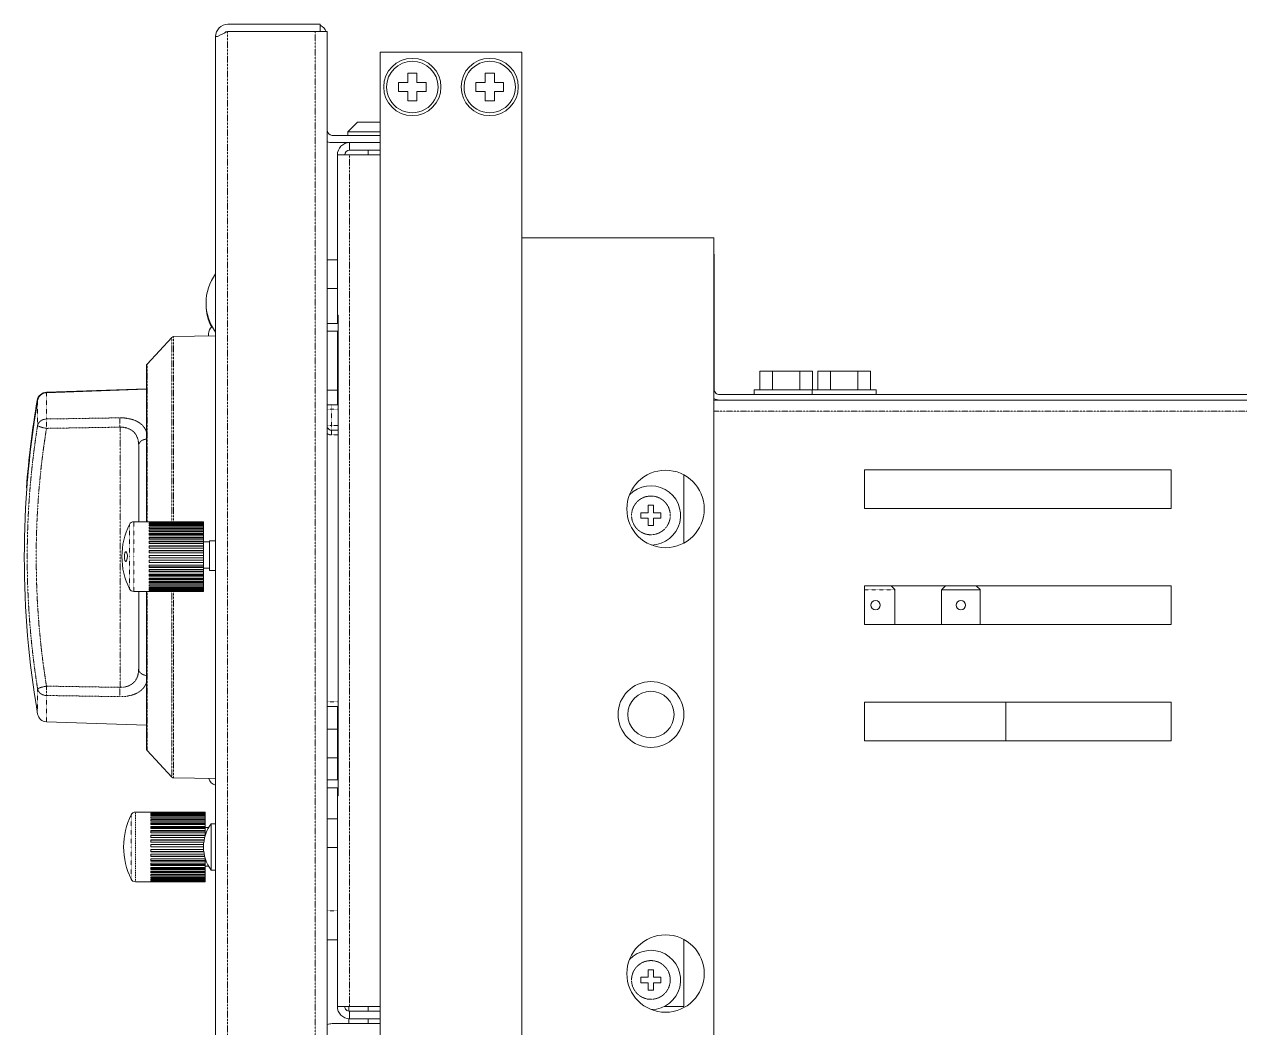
# Model space of a CAD drawing. Header units: millimetres. Extents: x 60499 to 556746, y 248297 to 497145.
# Drawn here: x 451457 to 458053, y 346925 to 352366 of the extents above; entities that cross this region are included whole.
import ezdxf

# ---------------------------------------------------------------- set-up
doc = ezdxf.new("R2010")
doc.units = ezdxf.units.MM
doc.linetypes.add('PHANTOM', pattern=[20, 10, -2, 2, -2, 2, -2])

msp = doc.modelspace()

# ---------------------------------------------------------------- linework, layer by layer
at = {"color": 7, "lineweight": 13, "ltscale": 0.0149}
for p, q in [((453062.3, 352365.9), (452561.7, 352365.9)), ((453062.3, 352326.4), (452561.7, 352326.4))]:
    msp.add_line(p, q, dxfattribs=at)
at = {"color": 7, "lineweight": 13, "ltscale": 0.001175}
msp.add_line((453062.3, 352326.4), (453062.3, 352365.9), dxfattribs=at)
at = {"color": 7, "lineweight": 13, "ltscale": 0.00033329}
msp.add_line((452506.6, 352299.6), (452495.4, 352299.6), dxfattribs=at)
at = {"color": 7, "lineweight": 13, "ltscale": 0.03937}
for p, q in [((452495.4, 346711.4), (452495.4, 352299.6)), ((453101.7, 346685.4), (453101.7, 352326.4)), ((453389.3, 328610.2), (453389.3, 352215.1)), ((453389.3, 352215.1), (454157.7, 352215.1)), ((453392.7, 352215.1), (454156.9, 352215.1)), ((454157.7, 328610.2), (454157.7, 352215.1)), ((453156.3, 351657.9), (453156.3, 350788.7)), ((454157.7, 351207.3), (455199.1, 351207.3)), ((455199.1, 351207.3), (455199.1, 329796.5)), ((455201.3, 351109), (455201.3, 350387.6)), ((453161.3, 350788.7), (453161.3, 348181.1)), ((452120, 350514.7), (452120, 349668.4)), ((455231.1, 350357.8), (466874.8, 350357.8)), ((455231.1, 350328), (466874.8, 350328)), ((457680.4, 349950.1), (456017.6, 349950.1)), ((456017.6, 349740.1), (457680.4, 349740.1)), ((457680.4, 349320.2), (456017.6, 349320.2)), ((452120, 349290.5), (452120, 348437)), ((456017.6, 349110.3), (457680.4, 349110.3)), ((457680.4, 348690.4), (456017.6, 348690.4)), ((456017.6, 348480.4), (457680.4, 348480.4)), ((453156.3, 348181.1), (453156.3, 347039.8))]:
    msp.add_line(p, q, dxfattribs=at)
at = {"color": 7, "lineweight": 13, "ltscale": 0.01415}
msp.add_line((453036.2, 352326.4), (452560.9, 352326.4), dxfattribs=at)
at = {"color": 7, "linetype": 'PHANTOM', "lineweight": 13, "ltscale": 0.03937}
for p, q in [((452560.9, 352326.4), (452560.9, 346684.5)), ((453036.2, 346684.5), (453036.2, 352326.4)), ((453222.7, 351657.9), (453222.7, 347039.8)), ((452258.7, 349668.4), (452258.7, 350668.4)), ((452267.7, 349668.4), (452267.7, 350672.4)), ((452123.4, 350523.3), (452123.4, 349668.4)), ((466929.4, 350268.7), (455199.1, 350268.7)), ((451976.7, 350181.4), (451976.7, 349475.9)), ((451976.7, 349475.9), (451976.7, 348770.3)), ((452123.4, 349290.5), (452123.4, 348428.4)), ((452258.7, 348283.3), (452258.7, 349290.7)), ((452267.7, 348279.3), (452267.7, 349290.7))]:
    msp.add_line(p, q, dxfattribs=at)
at = {"color": 7, "lineweight": 13, "ltscale": 0.00195}
msp.add_line((453036.2, 352326.4), (453101.7, 352326.4), dxfattribs=at)
at = {"color": 7, "lineweight": 13, "ltscale": 0.0015}
for p, q in [((453537.9, 352101.7), (453537.9, 352051.3)), ((453588.3, 352101.7), (453537.9, 352101.7)), ((453588.3, 352051.3), (453588.3, 352101.7)), ((453957.9, 352101.7), (453957.9, 352051.3)), ((454008.2, 352101.7), (453957.9, 352101.7)), ((454008.2, 352051.3), (454008.2, 352101.7)), ((453487.6, 352051.3), (453487.6, 352000.9)), ((453537.9, 352051.3), (453487.6, 352051.3)), ((453638.7, 352051.3), (453588.3, 352051.3)), ((453638.7, 352000.9), (453638.7, 352051.3)), ((453907.5, 352051.3), (453907.5, 352000.9)), ((453957.9, 352051.3), (453907.5, 352051.3)), ((454058.6, 352051.3), (454008.2, 352051.3)), ((454058.6, 352000.9), (454058.6, 352051.3)), ((453487.6, 352000.9), (453537.9, 352000.9)), ((453537.9, 352000.9), (453537.9, 351950.5)), ((453537.9, 351950.5), (453588.3, 351950.5)), ((453588.3, 352000.9), (453638.7, 352000.9)), ((453588.3, 351950.5), (453588.3, 352000.9)), ((453907.5, 352000.9), (453957.9, 352000.9)), ((453957.9, 352000.9), (453957.9, 351950.5)), ((453957.9, 351950.5), (454008.2, 351950.5)), ((454008.2, 352000.9), (454058.6, 352000.9)), ((454008.2, 351950.5), (454008.2, 352000.9))]:
    msp.add_line(p, q, dxfattribs=at)
at = {"color": 7, "lineweight": 13, "ltscale": 0.002227}
msp.add_line((453265.9, 351835.1), (453213, 351782.2), dxfattribs=at)
at = {"color": 7, "lineweight": 13, "ltscale": 0.003672}
msp.add_line((453389.3, 351835.1), (453265.9, 351835.1), dxfattribs=at)
at = {"color": 7, "lineweight": 13, "ltscale": 0.007785}
for p, q in [((453127.8, 351763.8), (453389.3, 351763.8)), ((453127.8, 351724.3), (453389.3, 351724.3)), ((453389.3, 346946.5), (453127.8, 346946.5))]:
    msp.add_line(p, q, dxfattribs=at)
at = {"color": 7, "lineweight": 13, "ltscale": 0.000550037}
msp.add_line((453213, 351763.8), (453213, 351782.2), dxfattribs=at)
at = {"color": 7, "lineweight": 13, "ltscale": 0.005247}
for p, q in [((453389.3, 351782.2), (453213, 351782.2)), ((453389.3, 351763.8), (453213, 351763.8))]:
    msp.add_line(p, q, dxfattribs=at)
at = {"color": 7, "lineweight": 13, "ltscale": 0.00496}
for p, q in [((453222.7, 351724.3), (453389.3, 351724.3)), ((453389.3, 351684), (453222.7, 351684)), ((453222.7, 351657.9), (453389.3, 351657.9)), ((453389.3, 347039.8), (453222.7, 347039.8)), ((453222.7, 347013.7), (453389.3, 347013.7)), ((453222.7, 346973.4), (453389.3, 346973.4))]:
    msp.add_line(p, q, dxfattribs=at)
at = {"color": 7, "lineweight": 13, "ltscale": 0.0012}
for p, q in [((453222.7, 351724.3), (453222.7, 351684)), ((453222.7, 346973.4), (453222.7, 347013.7))]:
    msp.add_line(p, q, dxfattribs=at)
at = {"color": 7, "lineweight": 13, "ltscale": 0.000774954}
for p, q in [((453324.3, 351657.9), (453324.3, 351684)), ((455418, 350357.8), (455418, 350383.9)), ((455732.9, 350357.8), (455732.9, 350383.9)), ((456080.6, 350357.8), (456080.6, 350383.9)), ((453323.6, 347013.7), (453323.6, 347039.8))]:
    msp.add_line(p, q, dxfattribs=at)
at = {"color": 7, "lineweight": 13, "ltscale": 0.001975}
for p, q in [((453156.3, 351657.9), (453222.7, 351657.9)), ((453156.3, 347039.8), (453222.7, 347039.8))]:
    msp.add_line(p, q, dxfattribs=at)
at = {"color": 7, "lineweight": 13, "ltscale": 0.001625}
for p, q in [((453101.7, 351088.1), (453156.3, 351088.1)), ((453101.7, 350932.8), (453156.3, 350932.8)), ((453101.7, 350382.7), (453156.3, 350382.7)), ((453101.7, 348544.3), (453156.3, 348544.3)), ((453101.7, 348388.9), (453156.3, 348388.9)), ((453101.7, 348056.4), (453156.3, 348056.4)), ((453101.7, 347901), (453156.3, 347901)), ((453101.7, 347400.9), (453156.3, 347400.9))]:
    msp.add_line(p, q, dxfattribs=at)
at = {"color": 7, "lineweight": 13, "ltscale": 0.000147962}
for p, q in [((453156.3, 350788.7), (453161.3, 350788.7)), ((453156.3, 348181.1), (453161.3, 348181.1))]:
    msp.add_line(p, q, dxfattribs=at)
at = {"color": 7, "lineweight": 13, "ltscale": 0.001323}
msp.add_line((453156.3, 350744.3), (453156.3, 350788.7), dxfattribs=at)
at = {"color": 7, "lineweight": 13, "ltscale": 0.001773}
for p, q in [((453161.3, 350744.3), (453101.7, 350744.3)), ((453101.7, 350701), (453161.3, 350701)), ((453101.7, 348665.7), (453161.3, 348665.7)), ((453101.7, 348268), (453161.3, 348268)), ((453161.3, 348224.7), (453101.7, 348224.7))]:
    msp.add_line(p, q, dxfattribs=at)
at = {"color": 7, "lineweight": 13, "ltscale": 0.011838}
for p, q in [((453156.3, 350303.3), (453156.3, 350701)), ((453156.3, 348268), (453156.3, 348665.7))]:
    msp.add_line(p, q, dxfattribs=at)
at = {"color": 7, "lineweight": 13, "ltscale": 0.005906}
for p, q in [((452258.7, 350668.4), (452123.4, 350523.3)), ((452258.7, 348283.3), (452123.4, 348428.4))]:
    msp.add_line(p, q, dxfattribs=at)
at = {"color": 7, "lineweight": 13, "ltscale": 0.00678}
for p, q in [((452267.7, 350672.4), (452495.4, 350676.4)), ((452267.7, 348279.3), (452495.4, 348275.3))]:
    msp.add_line(p, q, dxfattribs=at)
at = {"color": 7, "lineweight": 13, "ltscale": 0.000326983}
msp.add_line((452456.9, 350686.7), (452456.9, 350675.7), dxfattribs=at)
at = {"color": 7, "lineweight": 13, "ltscale": 0.002048}
for p, q in [((455449, 350484.6), (455517.8, 350484.6)), ((455665.8, 350484.6), (455734.6, 350484.6)), ((455764, 350484.6), (455832.8, 350484.6)), ((455980.7, 350484.6), (456049.5, 350484.6))]:
    msp.add_line(p, q, dxfattribs=at)
at = {"color": 7, "lineweight": 13, "ltscale": 0.003}
for p, q in [((455449, 350383.9), (455449, 350484.6)), ((455517.8, 350383.9), (455517.8, 350484.6)), ((455665.8, 350383.9), (455665.8, 350484.6)), ((455734.6, 350383.9), (455734.6, 350484.6)), ((455764, 350383.9), (455764, 350484.6)), ((455832.8, 350383.9), (455832.8, 350484.6)), ((455980.7, 350383.9), (455980.7, 350484.6)), ((456049.5, 350383.9), (456049.5, 350484.6))]:
    msp.add_line(p, q, dxfattribs=at)
at = {"color": 7, "lineweight": 13, "ltscale": 0.004405}
for p, q in [((455517.8, 350484.6), (455665.8, 350484.6)), ((455832.8, 350484.6), (455980.7, 350484.6))]:
    msp.add_line(p, q, dxfattribs=at)
at = {"color": 7, "lineweight": 13, "ltscale": 0.016161}
msp.add_line((452120, 350389.4), (451577.4, 350370.4), dxfattribs=at)
at = {"color": 7, "lineweight": 13, "ltscale": 0.016158}
for p, q in [((452120, 350386.9), (451577.5, 350367.9)), ((451577.5, 348583.8), (452120, 348564.9))]:
    msp.add_line(p, q, dxfattribs=at)
at = {"color": 7, "linetype": 'PHANTOM', "lineweight": 13, "ltscale": 1.32163e-06}
msp.add_line((451577.5, 350367.9), (451577.5, 350367.9), dxfattribs=at)
at = {"color": 7, "linetype": 'PHANTOM', "lineweight": 13, "ltscale": 0.004237}
msp.add_line((451577.5, 350225.5), (451577.5, 350367.9), dxfattribs=at)
at = {"color": 7, "lineweight": 13, "ltscale": 0.005175}
for p, q in [((455418, 350383.9), (455591.8, 350383.9)), ((455732.9, 350383.9), (455906.7, 350383.9)), ((456080.6, 350383.9), (455906.7, 350383.9))]:
    msp.add_line(p, q, dxfattribs=at)
at = {"color": 7, "lineweight": 13, "ltscale": 0.004303}
msp.add_line((455736.4, 350383.9), (455591.8, 350383.9), dxfattribs=at)
at = {"color": 7, "linetype": 'PHANTOM', "lineweight": 13, "ltscale": 0.004038}
msp.add_line((451529.6, 350326), (451529.6, 350190.4), dxfattribs=at)
at = {"color": 7, "lineweight": 13, "ltscale": 0.00069001}
msp.add_line((453124.9, 350303.3), (453101.7, 350303.3), dxfattribs=at)
at = {"color": 7, "lineweight": 13, "ltscale": 0.001083}
for p, q in [((453124.9, 350303.3), (453161.3, 350303.3)), ((453161.3, 350164.7), (453124.9, 350164.7))]:
    msp.add_line(p, q, dxfattribs=at)
at = {"color": 7, "linetype": 'PHANTOM', "lineweight": 13, "ltscale": 0.000749963}
msp.add_line((453124.9, 350278.1), (453124.9, 350303.3), dxfattribs=at)
at = {"color": 7, "lineweight": 13, "ltscale": 0.000951932}
msp.add_line((455231.1, 350328), (455199.1, 350328), dxfattribs=at)
at = {"color": 7, "lineweight": 13, "ltscale": 0.001516}
for p, q in [((455468.9, 350357.8), (455418, 350357.8)), ((455783.8, 350357.8), (455732.9, 350357.8)), ((456080.6, 350357.8), (456029.7, 350357.8))]:
    msp.add_line(p, q, dxfattribs=at)
at = {"color": 7, "lineweight": 13, "ltscale": 0.003659}
for p, q in [((455591.8, 350357.8), (455468.9, 350357.8)), ((455714.7, 350357.8), (455591.8, 350357.8)), ((455906.7, 350357.8), (455783.8, 350357.8)), ((456029.7, 350357.8), (455906.7, 350357.8))]:
    msp.add_line(p, q, dxfattribs=at)
at = {"color": 7, "lineweight": 13, "ltscale": 0.000540365}
msp.add_line((455732.9, 350357.8), (455714.7, 350357.8), dxfattribs=at)
at = {"color": 7, "linetype": 'PHANTOM', "lineweight": 13, "ltscale": 0.011884}
for p, q in [((451577.5, 350225.5), (451976.7, 350231.9)), ((451976.7, 348719.8), (451577.5, 348726.2))]:
    msp.add_line(p, q, dxfattribs=at)
at = {"color": 7, "linetype": 'PHANTOM', "lineweight": 13, "ltscale": 0.00069049}
for p, q in [((453101.7, 350278.1), (453124.9, 350278.1)), ((453101.7, 350189.9), (453124.9, 350189.9))]:
    msp.add_line(p, q, dxfattribs=at)
at = {"color": 7, "linetype": 'PHANTOM', "lineweight": 13, "ltscale": 0.001083}
for p, q in [((453124.9, 350278.1), (453161.3, 350278.1)), ((453161.3, 350189.9), (453124.9, 350189.9)), ((453161.3, 350139.5), (453124.9, 350139.5))]:
    msp.add_line(p, q, dxfattribs=at)
at = {"color": 7, "linetype": 'PHANTOM', "lineweight": 13, "ltscale": 0.002625}
msp.add_line((453124.9, 350278.1), (453124.9, 350189.9), dxfattribs=at)
at = {"color": 7, "linetype": 'PHANTOM', "lineweight": 13, "ltscale": 0.00151}
msp.add_line((451577.5, 350225.5), (451577.5, 350174.8), dxfattribs=at)
at = {"color": 7, "linetype": 'PHANTOM', "lineweight": 13, "ltscale": 0.011883}
for p, q in [((451577.5, 350174.8), (451976.7, 350181.4)), ((451976.7, 348770.3), (451577.5, 348776.9))]:
    msp.add_line(p, q, dxfattribs=at)
at = {"color": 7, "linetype": 'PHANTOM', "lineweight": 13, "ltscale": 0.000750024}
for p, q in [((453124.9, 350189.9), (453124.9, 350164.7)), ((453124.9, 350164.7), (453124.9, 350139.5))]:
    msp.add_line(p, q, dxfattribs=at)
at = {"color": 7, "lineweight": 13, "ltscale": 0.01231}
msp.add_line((452078, 350082), (452078, 349668.4), dxfattribs=at)
at = {"color": 7, "lineweight": 13, "ltscale": 0.011031}
msp.add_line((455035.8, 349552.3), (455035.8, 349922.9), dxfattribs=at)
at = {"color": 7, "lineweight": 13, "ltscale": 0.00625}
for p, q in [((456017.6, 349740.1), (456017.6, 349950.1)), ((457680.4, 349950.1), (457680.4, 349740.1)), ((456017.6, 349110.3), (456017.6, 349320.2)), ((457680.4, 349320.2), (457680.4, 349110.3)), ((456017.6, 348480.4), (456017.6, 348690.4)), ((456784, 348690.3), (456784, 348480.4)), ((457680.4, 348690.4), (457680.4, 348480.4))]:
    msp.add_line(p, q, dxfattribs=at)
at = {"color": 7, "lineweight": 13, "ltscale": 7.5005e-05}
msp.add_line((451471.4, 349852.1), (451468.9, 349852.3), dxfattribs=at)
at = {"color": 7, "lineweight": 13, "ltscale": 0.000874977}
for p, q in [((454803.2, 349717.5), (454803.2, 349688.1)), ((454872.5, 349757.4), (454843.1, 349757.4)), ((454912.4, 349688.1), (454912.4, 349717.5)), ((454843.1, 349648.3), (454872.5, 349648.3)), ((454803.2, 347198.1), (454803.2, 347168.7)), ((454872.5, 347238), (454843.1, 347238)), ((454912.4, 347168.7), (454912.4, 347198.1)), ((454843.1, 347128.8), (454872.5, 347128.8))]:
    msp.add_line(p, q, dxfattribs=at)
at = {"color": 7, "lineweight": 13, "ltscale": 0.001187}
for p, q in [((454843.1, 349717.5), (454803.2, 349717.5)), ((454843.1, 349757.4), (454843.1, 349717.5)), ((454872.5, 349717.5), (454872.5, 349757.4)), ((454803.2, 349688.1), (454843.1, 349688.1)), ((454843.1, 347198.1), (454803.2, 347198.1)), ((454803.2, 347168.7), (454843.1, 347168.7)), ((454843.1, 347168.7), (454843.1, 347128.8)), ((454872.5, 347128.8), (454872.5, 347168.7))]:
    msp.add_line(p, q, dxfattribs=at)
at = {"color": 7, "lineweight": 13, "ltscale": 0.001188}
for p, q in [((454912.4, 349717.5), (454872.5, 349717.5)), ((454843.1, 349688.1), (454843.1, 349648.3)), ((454872.5, 349688.1), (454912.4, 349688.1)), ((454872.5, 349648.3), (454872.5, 349688.1)), ((454843.1, 347238), (454843.1, 347198.1)), ((454872.5, 347198.1), (454872.5, 347238)), ((454912.4, 347198.1), (454872.5, 347198.1)), ((454872.5, 347168.7), (454912.4, 347168.7))]:
    msp.add_line(p, q, dxfattribs=at)
at = {"color": 7, "linetype": 'PHANTOM', "lineweight": 13, "ltscale": 0.005194}
for p, q in [((452027.8, 349479.5), (452027.8, 349653.9)), ((452027.8, 349479.5), (452027.8, 349305)), ((452037, 348079.3), (452037, 347904.8)), ((452037, 347904.8), (452037, 347730.3))]:
    msp.add_line(p, q, dxfattribs=at)
at = {"color": 7, "linetype": 'PHANTOM', "lineweight": 13, "ltscale": 0.005625}
for q in [(452051.1, 349668.4), (452051.1, 349290.5)]:
    msp.add_line((452051.1, 349479.5), q, dxfattribs=at)
at = {"color": 7, "lineweight": 13, "ltscale": 0.0025}
for p, q in [((452051.1, 349668.4), (452135.1, 349668.4)), ((452051.1, 349290.5), (452135.1, 349290.5)), ((452144.3, 348093.7), (452060.4, 348093.7))]:
    msp.add_line(p, q, dxfattribs=at)
at = {"color": 7, "lineweight": 13, "ltscale": 1.36969e-05}
for p, q in [((452135.1, 349667.9), (452135.1, 349668.4)), ((452429, 349667.9), (452429, 349668.4)), ((452135.1, 349290.5), (452135.1, 349291)), ((452429, 349291), (452429, 349290.5))]:
    msp.add_line(p, q, dxfattribs=at)
at = {"color": 7, "lineweight": 13, "ltscale": 0.00875}
for p, q in [((452135.1, 349668.4), (452429, 349668.4)), ((452135.1, 349667.9), (452429, 349667.9)), ((452135.1, 349666.6), (452429, 349666.6)), ((452135.1, 349664.3), (452429, 349664.3)), ((452135.1, 349661.1), (452429, 349661.1)), ((452135.1, 349657), (452429, 349657)), ((452135.1, 349652.1), (452429, 349652.1)), ((452135.1, 349646.3), (452429, 349646.3)), ((452135.1, 349639.7), (452429, 349639.7)), ((452429, 349632.6), (452135.1, 349632.6)), ((452135.1, 349632.3), (452429, 349632.3)), ((452135.1, 349624.2), (452429, 349624.2)), ((452429, 349617.8), (452135.1, 349617.8)), ((452135.1, 349615.4), (452429, 349615.4)), ((452135.1, 349605.9), (452429, 349605.9)), ((452429, 349600.3), (452135.1, 349600.3)), ((452135.1, 349595.8), (452429, 349595.8)), ((452135.1, 349585.1), (452429, 349585.1)), ((452429, 349580.4), (452135.1, 349580.4)), ((452135.1, 349573.9), (452429, 349573.9)), ((452135.1, 349562.3), (452429, 349562.3)), ((452429, 349558.6), (452135.1, 349558.6)), ((452135.1, 349550.2), (452429, 349550.2)), ((452135.1, 349537.8), (452429, 349537.8)), ((452429, 349535.2), (452135.1, 349535.2)), ((452135.1, 349525.2), (452429, 349525.2)), ((452135.1, 349512.3), (452429, 349512.3)), ((452429, 349510.8), (452135.1, 349510.8)), ((452135.1, 349499.2), (452429, 349499.2)), ((452135.1, 349486), (452429, 349486)), ((452429, 349485.8), (452135.1, 349485.8)), ((452429, 349473.1), (452135.1, 349473.1)), ((452135.1, 349472.9), (452429, 349472.9)), ((452135.1, 349459.7), (452429, 349459.7)), ((452429, 349448.1), (452135.1, 349448.1)), ((452135.1, 349446.6), (452429, 349446.6)), ((452135.1, 349433.7), (452429, 349433.7)), ((452429, 349423.7), (452135.1, 349423.7)), ((452135.1, 349421.1), (452429, 349421.1)), ((452135.1, 349408.7), (452429, 349408.7)), ((452429, 349400.3), (452135.1, 349400.3)), ((452135.1, 349396.6), (452429, 349396.6)), ((452135.1, 349385), (452429, 349385)), ((452429, 349378.5), (452135.1, 349378.5)), ((452135.1, 349373.8), (452429, 349373.8)), ((452135.1, 349363.1), (452429, 349363.1)), ((452429, 349358.6), (452135.1, 349358.6)), ((452135.1, 349353), (452429, 349353)), ((452135.1, 349343.5), (452429, 349343.5)), ((452429, 349341.1), (452135.1, 349341.1)), ((452135.1, 349334.7), (452429, 349334.7)), ((452135.1, 349326.6), (452429, 349326.6)), ((452429, 349326.3), (452135.1, 349326.3)), ((452135.1, 349319.2), (452429, 349319.2)), ((452135.1, 349312.6), (452429, 349312.6)), ((452135.1, 349306.8), (452429, 349306.8)), ((452135.1, 349301.9), (452429, 349301.9)), ((452135.1, 349297.8), (452429, 349297.8)), ((452135.1, 349294.6), (452429, 349294.6)), ((452135.1, 349292.3), (452429, 349292.3)), ((452135.1, 349291), (452429, 349291)), ((452135.1, 349290.5), (452429, 349290.5)), ((452144.3, 348093.6), (452438.3, 348093.6)), ((452144.3, 348093.6), (452438.3, 348093.6)), ((452144.3, 348092.7), (452438.3, 348092.7)), ((452144.3, 348090.9), (452438.3, 348090.9)), ((452144.3, 348088.1), (452438.3, 348088.1)), ((452144.3, 348084.5), (452438.3, 348084.5)), ((452144.3, 348080), (452438.3, 348080)), ((452144.3, 348074.6), (452438.3, 348074.6)), ((452144.3, 348068.4), (452438.3, 348068.4)), ((452144.3, 348061.4), (452438.3, 348061.4)), ((452144.3, 348053.7), (452438.3, 348053.7)), ((452438.3, 348047.1), (452144.3, 348047.1)), ((452144.3, 348045.2), (452438.3, 348045.2)), ((452144.3, 348036), (452438.3, 348036)), ((452438.3, 348030.2), (452144.3, 348030.2)), ((452144.3, 348026.2), (452438.3, 348026.2)), ((452144.3, 348015.9), (452438.3, 348015.9)), ((452438.3, 348010.9), (452144.3, 348010.9)), ((452144.3, 348004.9), (452438.3, 348004.9)), ((452144.3, 347993.5), (452438.3, 347993.5)), ((452438.3, 347989.6), (452144.3, 347989.6)), ((452144.3, 347981.6), (452438.3, 347981.6)), ((452144.3, 347969.4), (452438.3, 347969.4)), ((452438.3, 347966.5), (452144.3, 347966.5)), ((452144.3, 347840.2), (452438.3, 347840.2)), ((452438.3, 347831.3), (452144.3, 347831.3)), ((452144.3, 347827.9), (452438.3, 347827.9)), ((452144.3, 347816.1), (452438.3, 347816.1)), ((452438.3, 347809.1), (452144.3, 347809.1)), ((452144.3, 347804.7), (452438.3, 347804.7)), ((452144.3, 347793.7), (452438.3, 347793.7)), ((452438.3, 347788.7), (452144.3, 347788.7)), ((452144.3, 347783.3), (452438.3, 347783.3)), ((452144.3, 347773.5), (452438.3, 347773.5)), ((452438.3, 347770.6), (452144.3, 347770.6)), ((452144.3, 347764.4), (452438.3, 347764.4)), ((452144.3, 347755.9), (452438.3, 347755.9)), ((452438.3, 347755.1), (452144.3, 347755.1)), ((452144.3, 347748.1), (452438.3, 347748.1)), ((452144.3, 347741.1), (452438.3, 347741.1)), ((452144.3, 347734.9), (452438.3, 347734.9)), ((452144.3, 347729.6), (452438.3, 347729.6)), ((452144.3, 347725.1), (452438.3, 347725.1)), ((452144.3, 347721.4), (452438.3, 347721.4)), ((452144.3, 347718.7), (452438.3, 347718.7)), ((452144.3, 347716.9), (452438.3, 347716.9)), ((452144.3, 347715.9), (452438.3, 347715.9))]:
    msp.add_line(p, q, dxfattribs=at)
at = {"color": 7, "lineweight": 13, "ltscale": 6.8184e-05}
for p, q in [((452135.1, 349664.3), (452135.1, 349666.6)), ((452429, 349664.3), (452429, 349666.6)), ((452135.1, 349292.3), (452135.1, 349294.6)), ((452429, 349294.6), (452429, 349292.3))]:
    msp.add_line(p, q, dxfattribs=at)
at = {"color": 7, "lineweight": 13, "ltscale": 0.000121349}
for p, q in [((452135.1, 349657), (452135.1, 349661.1)), ((452429, 349657), (452429, 349661.1)), ((452135.1, 349297.8), (452135.1, 349301.9)), ((452429, 349301.9), (452429, 349297.8))]:
    msp.add_line(p, q, dxfattribs=at)
at = {"color": 7, "lineweight": 13, "ltscale": 0.000172112}
for p, q in [((452135.1, 349646.3), (452135.1, 349652.1)), ((452429, 349646.3), (452429, 349652.1)), ((452135.1, 349306.8), (452135.1, 349312.6)), ((452429, 349312.6), (452429, 349306.8))]:
    msp.add_line(p, q, dxfattribs=at)
at = {"color": 7, "lineweight": 13, "ltscale": 0.00021951}
msp.add_line((452135.1, 349632.3), (452135.1, 349639.7), dxfattribs=at)
at = {"color": 7, "lineweight": 13, "ltscale": 4.10305e-05}
for p, q in [((452429, 349666.6), (452429, 349667.9)), ((452429, 349292.3), (452429, 349291))]:
    msp.add_line(p, q, dxfattribs=at)
at = {"color": 7, "lineweight": 13, "ltscale": 9.4977e-05}
for p, q in [((452429, 349661.1), (452429, 349664.3)), ((452429, 349297.8), (452429, 349294.6))]:
    msp.add_line(p, q, dxfattribs=at)
at = {"color": 7, "lineweight": 13, "ltscale": 0.000147061}
for p, q in [((452429, 349652.1), (452429, 349657)), ((452429, 349306.8), (452429, 349301.9))]:
    msp.add_line(p, q, dxfattribs=at)
at = {"color": 7, "lineweight": 13, "ltscale": 0.000196322}
for p, q in [((452429, 349639.7), (452429, 349646.3)), ((452135.1, 349472.9), (452135.1, 349479.5)), ((452429, 349319.2), (452429, 349312.6))]:
    msp.add_line(p, q, dxfattribs=at)
at = {"color": 7, "lineweight": 13, "ltscale": 0.000212001}
for p, q in [((452429, 349632.6), (452429, 349639.7)), ((452429, 349326.3), (452429, 349319.2))]:
    msp.add_line(p, q, dxfattribs=at)
at = {"color": 7, "lineweight": 13, "ltscale": 0.000262703}
msp.add_line((452135.1, 349615.4), (452135.1, 349624.2), dxfattribs=at)
at = {"color": 7, "lineweight": 13, "ltscale": 0.00030073}
for p, q in [((452135.1, 349595.8), (452135.1, 349605.9)), ((452135.1, 349353), (452135.1, 349363.1))]:
    msp.add_line(p, q, dxfattribs=at)
at = {"color": 7, "lineweight": 13, "ltscale": 0.00033293}
for p, q in [((452135.1, 349573.9), (452135.1, 349585.1)), ((452135.1, 349373.8), (452135.1, 349385))]:
    msp.add_line(p, q, dxfattribs=at)
at = {"color": 7, "lineweight": 13, "ltscale": 7.1488e-06}
for p, q in [((452429, 349632.3), (452429, 349632.6)), ((452429, 349326.3), (452429, 349326.6))]:
    msp.add_line(p, q, dxfattribs=at)
at = {"color": 7, "lineweight": 13, "ltscale": 0.000241738}
msp.add_line((452429, 349624.2), (452429, 349632.3), dxfattribs=at)
at = {"color": 7, "lineweight": 13, "ltscale": 0.000191516}
for p, q in [((452429, 349617.8), (452429, 349624.2)), ((452429, 349341.1), (452429, 349334.7))]:
    msp.add_line(p, q, dxfattribs=at)
at = {"color": 7, "lineweight": 13, "ltscale": 7.11276e-05}
msp.add_line((452429, 349615.4), (452429, 349617.8), dxfattribs=at)
at = {"color": 7, "lineweight": 13, "ltscale": 0.000282468}
msp.add_line((452429, 349605.9), (452429, 349615.4), dxfattribs=at)
at = {"color": 7, "lineweight": 13, "ltscale": 0.000167246}
for p, q in [((452429, 349600.3), (452429, 349605.9)), ((452429, 349358.6), (452429, 349353))]:
    msp.add_line(p, q, dxfattribs=at)
at = {"color": 7, "lineweight": 13, "ltscale": 0.000133484}
for p, q in [((452429, 349595.8), (452429, 349600.3)), ((452429, 349358.6), (452429, 349363.1))]:
    msp.add_line(p, q, dxfattribs=at)
at = {"color": 7, "lineweight": 13, "ltscale": 0.000317671}
for p, q in [((452429, 349585.1), (452429, 349595.8)), ((452429, 349373.8), (452429, 349363.1))]:
    msp.add_line(p, q, dxfattribs=at)
at = {"color": 7, "lineweight": 13, "ltscale": 0.007827}
msp.add_line((452429, 349332.5), (452429, 349595.4), dxfattribs=at)
at = {"color": 7, "lineweight": 13, "ltscale": 0.000139792}
for p, q in [((452429, 349580.4), (452429, 349585.1)), ((452429, 349378.5), (452429, 349373.8))]:
    msp.add_line(p, q, dxfattribs=at)
at = {"color": 7, "lineweight": 13, "ltscale": 0.000193138}
for p, q in [((452429, 349573.9), (452429, 349580.4)), ((452429, 349378.5), (452429, 349385))]:
    msp.add_line(p, q, dxfattribs=at)
at = {"color": 7, "lineweight": 13, "ltscale": 0.000346687}
for p, q in [((452429, 349562.3), (452429, 349573.9)), ((452429, 349396.6), (452429, 349385))]:
    msp.add_line(p, q, dxfattribs=at)
at = {"color": 7, "lineweight": 13, "ltscale": 0.000358642}
for p, q in [((452135.1, 349550.2), (452135.1, 349562.3)), ((452135.1, 349396.6), (452135.1, 349408.7))]:
    msp.add_line(p, q, dxfattribs=at)
at = {"color": 7, "lineweight": 13, "ltscale": 0.000377385}
for p, q in [((452135.1, 349525.2), (452135.1, 349537.8)), ((452135.1, 349421.1), (452135.1, 349433.7))]:
    msp.add_line(p, q, dxfattribs=at)
at = {"color": 7, "lineweight": 13, "ltscale": 0.000388799}
for p, q in [((452135.1, 349499.2), (452135.1, 349512.3)), ((452135.1, 349446.6), (452135.1, 349459.7))]:
    msp.add_line(p, q, dxfattribs=at)
at = {"color": 7, "lineweight": 13, "ltscale": 0.000109575}
for p, q in [((452429, 349558.6), (452429, 349562.3)), ((452429, 349400.3), (452429, 349396.6))]:
    msp.add_line(p, q, dxfattribs=at)
at = {"color": 7, "lineweight": 13, "ltscale": 0.000964968}
for p, q in [((452461.5, 349560.3), (452429, 349560.3)), ((452461.5, 349560.3), (452429, 349560.3)), ((452461.5, 349416.7), (452429, 349416.7))]:
    msp.add_line(p, q, dxfattribs=at)
at = {"color": 7, "lineweight": 13, "ltscale": 0.000249067}
for p, q in [((452429, 349550.2), (452429, 349558.6)), ((452429, 349400.3), (452429, 349408.7))]:
    msp.add_line(p, q, dxfattribs=at)
at = {"color": 7, "lineweight": 13, "ltscale": 0.000368974}
for p, q in [((452429, 349537.8), (452429, 349550.2)), ((452429, 349421.1), (452429, 349408.7))]:
    msp.add_line(p, q, dxfattribs=at)
at = {"color": 7, "lineweight": 13, "ltscale": 7.72551e-05}
for p, q in [((452429, 349535.2), (452429, 349537.8)), ((452429, 349423.7), (452429, 349421.1))]:
    msp.add_line(p, q, dxfattribs=at)
at = {"color": 7, "lineweight": 13, "ltscale": 0.000299649}
for p, q in [((452429, 349525.2), (452429, 349535.2)), ((452429, 349423.7), (452429, 349433.7))]:
    msp.add_line(p, q, dxfattribs=at)
at = {"color": 7, "lineweight": 13, "ltscale": 0.000384053}
for p, q in [((452429, 349512.3), (452429, 349525.2)), ((452429, 349446.6), (452429, 349433.7))]:
    msp.add_line(p, q, dxfattribs=at)
at = {"color": 7, "lineweight": 13, "ltscale": 4.34335e-05}
for p, q in [((452429, 349510.8), (452429, 349512.3)), ((452429, 349448.1), (452429, 349446.6))]:
    msp.add_line(p, q, dxfattribs=at)
at = {"color": 7, "lineweight": 13, "ltscale": 0.000345245}
for p, q in [((452429, 349499.2), (452429, 349510.8)), ((452429, 349448.1), (452429, 349459.7))]:
    msp.add_line(p, q, dxfattribs=at)
at = {"color": 7, "lineweight": 13, "ltscale": 0.00101}
for p, q in [((452495.4, 349564.3), (452461.5, 349564.3)), ((452495.4, 349404.7), (452461.5, 349404.7))]:
    msp.add_line(p, q, dxfattribs=at)
at = {"color": 7, "lineweight": 13, "ltscale": 0.002375}
for p, q in [((452461.5, 349484.5), (452461.5, 349564.3)), ((452461.5, 349404.7), (452461.5, 349484.5))]:
    msp.add_line(p, q, dxfattribs=at)
at = {"color": 7, "lineweight": 13, "ltscale": 0.000196262}
msp.add_line((452135.1, 349479.5), (452135.1, 349486), dxfattribs=at)
at = {"color": 7, "lineweight": 13, "ltscale": 0.000391682}
for p, q in [((452429, 349486), (452429, 349499.2)), ((452429, 349472.9), (452429, 349459.7))]:
    msp.add_line(p, q, dxfattribs=at)
at = {"color": 7, "lineweight": 13, "ltscale": 8.71073e-06}
for p, q in [((452429, 349485.8), (452429, 349486)), ((452429, 349473.1), (452429, 349472.9))]:
    msp.add_line(p, q, dxfattribs=at)
at = {"color": 7, "lineweight": 13, "ltscale": 0.000375162}
msp.add_line((452429, 349473.1), (452429, 349485.8), dxfattribs=at)
at = {"color": 7, "lineweight": 13, "ltscale": 0.000262764}
msp.add_line((452135.1, 349334.7), (452135.1, 349343.5), dxfattribs=at)
at = {"color": 7, "lineweight": 13, "ltscale": 0.00021957}
msp.add_line((452135.1, 349319.2), (452135.1, 349326.6), dxfattribs=at)
at = {"color": 7, "lineweight": 13, "ltscale": 0.000282408}
msp.add_line((452429, 349353), (452429, 349343.5), dxfattribs=at)
at = {"color": 7, "lineweight": 13, "ltscale": 7.11877e-05}
msp.add_line((452429, 349341.1), (452429, 349343.5), dxfattribs=at)
at = {"color": 7, "lineweight": 13, "ltscale": 0.000241678}
msp.add_line((452429, 349334.7), (452429, 349326.6), dxfattribs=at)
at = {"color": 7, "lineweight": 13, "ltscale": 0.000841291}
for p, q in [((456181, 349300.2), (456161, 349320.2)), ((456436.2, 349300.2), (456456.2, 349320.2))]:
    msp.add_line(p, q, dxfattribs=at)
at = {"color": 7, "lineweight": 13, "ltscale": 0.000841376}
msp.add_line((456643.7, 349300.2), (456623.7, 349320.2), dxfattribs=at)
at = {"color": 7, "lineweight": 13, "ltscale": 0.012524}
msp.add_line((452078, 349290.5), (452078, 348869.8), dxfattribs=at)
at = {"color": 7, "linetype": 'PHANTOM', "lineweight": 13, "ltscale": 0.004885}
msp.add_line((456181.7, 349299.3), (456017.6, 349299.3), dxfattribs=at)
at = {"color": 7, "linetype": 'PHANTOM', "lineweight": 13, "ltscale": 0.004893}
msp.add_line((456181.9, 349298.7), (456017.6, 349298.7), dxfattribs=at)
at = {"color": 7, "lineweight": 13, "ltscale": 1.90866e-05}
for p, q in [((456181.7, 349299.3), (456181.9, 349298.7)), ((456435.5, 349299.3), (456435.2, 349298.7)), ((456644.4, 349299.3), (456644.7, 349298.7))]:
    msp.add_line(p, q, dxfattribs=at)
at = {"color": 7, "lineweight": 13, "ltscale": 0.005567}
for p, q in [((456182.2, 349297.3), (456182.2, 349110.3)), ((456435, 349297.3), (456435, 349110.3)), ((456644.9, 349297.3), (456644.9, 349110.3))]:
    msp.add_line(p, q, dxfattribs=at)
at = {"color": 7, "linetype": 'PHANTOM', "lineweight": 13, "ltscale": 0.006235}
msp.add_line((456644.7, 349298.7), (456435.2, 349298.7), dxfattribs=at)
at = {"color": 7, "linetype": 'PHANTOM', "lineweight": 13, "ltscale": 0.006219}
msp.add_line((456644.4, 349299.3), (456435.5, 349299.3), dxfattribs=at)
at = {"color": 7, "linetype": 'PHANTOM', "lineweight": 13, "ltscale": 0.00404}
msp.add_line((451529.6, 348761.4), (451529.6, 348625.7), dxfattribs=at)
at = {"color": 7, "linetype": 'PHANTOM', "lineweight": 13, "ltscale": 0.004238}
msp.add_line((451577.5, 348583.8), (451577.5, 348726.2), dxfattribs=at)
at = {"color": 7, "linetype": 'PHANTOM', "lineweight": 13, "ltscale": 0.001773}
msp.add_line((453101.7, 348690.9), (453161.3, 348690.9), dxfattribs=at)
at = {"color": 7, "lineweight": 13, "ltscale": 0.001297}
msp.add_line((453156.3, 348181.1), (453156.3, 348224.7), dxfattribs=at)
at = {"color": 7, "linetype": 'PHANTOM', "lineweight": 13, "ltscale": 0.01125}
msp.add_line((452060.4, 348093.7), (452060.4, 347715.8), dxfattribs=at)
at = {"color": 7, "lineweight": 13, "ltscale": 3.42422e-06}
for p, q in [((452144.3, 348093.6), (452144.3, 348093.7)), ((452438.3, 347715.9), (452438.3, 347715.8))]:
    msp.add_line(p, q, dxfattribs=at)
at = {"color": 7, "lineweight": 13, "ltscale": 5.46072e-05}
for p, q in [((452144.3, 348090.9), (452144.3, 348092.7)), ((452438.3, 348090.9), (452438.3, 348092.7))]:
    msp.add_line(p, q, dxfattribs=at)
at = {"color": 7, "lineweight": 13, "ltscale": 0.000108253}
for p, q in [((452144.3, 348084.5), (452144.3, 348088.1)), ((452438.3, 348084.5), (452438.3, 348088.1)), ((452438.3, 347725.1), (452438.3, 347721.4))]:
    msp.add_line(p, q, dxfattribs=at)
at = {"color": 7, "lineweight": 13, "ltscale": 0.000159677}
for p, q in [((452144.3, 348074.6), (452144.3, 348080)), ((452438.3, 348074.6), (452438.3, 348080)), ((452438.3, 347734.9), (452438.3, 347729.6))]:
    msp.add_line(p, q, dxfattribs=at)
at = {"color": 7, "lineweight": 13, "ltscale": 0.000208096}
msp.add_line((452144.3, 348061.4), (452144.3, 348068.4), dxfattribs=at)
at = {"color": 7, "lineweight": 13, "ltscale": 0.000252371}
for p, q in [((452144.3, 348045.2), (452144.3, 348053.7)), ((452438.3, 347764.4), (452438.3, 347755.9))]:
    msp.add_line(p, q, dxfattribs=at)
at = {"color": 7, "lineweight": 13, "ltscale": 2.73937e-05}
for p, q in [((452438.3, 348093.6), (452438.3, 348092.7)), ((452144.3, 347715.9), (452144.3, 347716.9)), ((452438.3, 347716.9), (452438.3, 347715.9))]:
    msp.add_line(p, q, dxfattribs=at)
at = {"color": 7, "lineweight": 13, "ltscale": 8.16405e-05}
msp.add_line((452438.3, 348090.9), (452438.3, 348088.1), dxfattribs=at)
at = {"color": 7, "lineweight": 13, "ltscale": 0.000134265}
for p, q in [((452438.3, 348084.5), (452438.3, 348080)), ((452144.3, 347725.1), (452144.3, 347729.6)), ((452438.3, 347729.6), (452438.3, 347725.1))]:
    msp.add_line(p, q, dxfattribs=at)
at = {"color": 7, "lineweight": 13, "ltscale": 0.000184307}
msp.add_line((452438.3, 348074.6), (452438.3, 348068.4), dxfattribs=at)
at = {"color": 7, "lineweight": 13, "ltscale": 0.000216507}
msp.add_line((452438.3, 348061.2), (452438.3, 348068.4), dxfattribs=at)
at = {"color": 7, "lineweight": 13, "ltscale": 0.000230744}
msp.add_line((452438.3, 348061.4), (452438.3, 348053.7), dxfattribs=at)
at = {"color": 7, "lineweight": 13, "ltscale": 0.000197043}
msp.add_line((452438.3, 348047.1), (452438.3, 348053.7), dxfattribs=at)
at = {"color": 7, "lineweight": 13, "ltscale": 0.000291779}
msp.add_line((452144.3, 348026.2), (452144.3, 348036), dxfattribs=at)
at = {"color": 7, "lineweight": 13, "ltscale": 0.000325541}
msp.add_line((452144.3, 348004.9), (452144.3, 348015.9), dxfattribs=at)
at = {"color": 7, "lineweight": 13, "ltscale": 0.000352875}
for p, q in [((452144.3, 347981.6), (452144.3, 347993.5)), ((452438.3, 347827.9), (452438.3, 347816.1))]:
    msp.add_line(p, q, dxfattribs=at)
at = {"color": 7, "lineweight": 13, "ltscale": 5.52681e-05}
msp.add_line((452438.3, 348045.2), (452438.3, 348047.1), dxfattribs=at)
at = {"color": 7, "lineweight": 13, "ltscale": 0.000272736}
for p, q in [((452438.3, 348045.2), (452438.3, 348036)), ((452144.3, 347764.4), (452144.3, 347773.5))]:
    msp.add_line(p, q, dxfattribs=at)
at = {"color": 7, "lineweight": 13, "ltscale": 0.000173674}
msp.add_line((452438.3, 348030.2), (452438.3, 348036), dxfattribs=at)
at = {"color": 7, "lineweight": 13, "ltscale": 0.000118105}
msp.add_line((452438.3, 348026.2), (452438.3, 348030.2), dxfattribs=at)
at = {"color": 7, "lineweight": 13, "ltscale": 0.000309381}
msp.add_line((452438.3, 348026.2), (452438.3, 348015.9), dxfattribs=at)
at = {"color": 7, "lineweight": 13, "ltscale": 0.000146941}
msp.add_line((452438.3, 348010.9), (452438.3, 348015.9), dxfattribs=at)
at = {"color": 7, "lineweight": 13, "ltscale": 0.00017854}
msp.add_line((452438.3, 348004.9), (452438.3, 348010.9), dxfattribs=at)
at = {"color": 7, "lineweight": 13, "ltscale": 0.000592269}
msp.add_line((452458.2, 348009.8), (452438.3, 348009.8), dxfattribs=at)
at = {"color": 7, "lineweight": 13, "ltscale": 0.000340019}
for p, q in [((452438.3, 348004.9), (452438.3, 347993.5)), ((452144.3, 347804.7), (452144.3, 347816.1))]:
    msp.add_line(p, q, dxfattribs=at)
at = {"color": 7, "lineweight": 13, "ltscale": 0.000117324}
msp.add_line((452438.3, 347989.6), (452438.3, 347993.5), dxfattribs=at)
at = {"color": 7, "lineweight": 13, "ltscale": 0.00023555}
msp.add_line((452438.3, 347981.6), (452438.3, 347989.6), dxfattribs=at)
at = {"color": 7, "lineweight": 13, "ltscale": 0.00375}
for p, q in [((452472, 347904.8), (452472, 348030.8)), ((452472, 347778.8), (452472, 347904.8))]:
    msp.add_line(p, q, dxfattribs=at)
at = {"color": 7, "lineweight": 13, "ltscale": 0.000694876}
for p, q in [((452472, 348030.8), (452495.4, 348030.8)), ((452495.4, 348030.8), (452472, 348030.8)), ((452495.4, 348030.8), (452472, 348030.8)), ((452472, 347778.8), (452495.4, 347778.8))]:
    msp.add_line(p, q, dxfattribs=at)
at = {"color": 7, "lineweight": 13, "ltscale": 0.000695116}
msp.add_line((452472, 348030.8), (452495.4, 348030.8), dxfattribs=at)
at = {"color": 7, "lineweight": 13, "ltscale": 0.00037342}
msp.add_line((452144.3, 347956.9), (452144.3, 347969.4), dxfattribs=at)
at = {"color": 7, "lineweight": 13, "ltscale": 0.0087}
for p, q in [((452144.3, 347956.9), (452436.6, 347956.9)), ((452144.3, 347852.7), (452436.6, 347852.7))]:
    msp.add_line(p, q, dxfattribs=at)
at = {"color": 7, "lineweight": 13, "ltscale": 0.000386636}
msp.add_line((452144.3, 347931.1), (452144.3, 347944.1), dxfattribs=at)
at = {"color": 7, "lineweight": 13, "ltscale": 0.008615}
for p, q in [((452144.3, 347944.1), (452433.8, 347944.1)), ((452144.3, 347865.5), (452433.8, 347865.5))]:
    msp.add_line(p, q, dxfattribs=at)
at = {"color": 7, "lineweight": 13, "ltscale": 0.008606}
msp.add_line((452433.4, 347942.3), (452144.3, 347942.3), dxfattribs=at)
at = {"color": 7, "lineweight": 13, "ltscale": 0.008554}
for p, q in [((452144.3, 347931.1), (452431.7, 347931.1)), ((452144.3, 347878.5), (452431.7, 347878.5))]:
    msp.add_line(p, q, dxfattribs=at)
at = {"color": 7, "lineweight": 13, "ltscale": 0.000363988}
msp.add_line((452438.3, 347981.6), (452438.3, 347969.4), dxfattribs=at)
at = {"color": 7, "lineweight": 13, "ltscale": 8.55453e-05}
msp.add_line((452438.3, 347966.5), (452438.3, 347969.4), dxfattribs=at)
at = {"color": 7, "lineweight": 13, "ltscale": 0.000104649}
msp.add_line((452438.3, 347963), (452438.3, 347966.5), dxfattribs=at)
at = {"color": 7, "lineweight": 13, "ltscale": 0.000392343}
msp.add_line((452144.3, 347904.8), (452144.3, 347918), dxfattribs=at)
at = {"color": 7, "lineweight": 13, "ltscale": 0.008517}
for p, q in [((452144.3, 347918), (452430.5, 347918)), ((452144.3, 347891.6), (452430.5, 347891.6))]:
    msp.add_line(p, q, dxfattribs=at)
at = {"color": 7, "lineweight": 13, "ltscale": 0.008516}
msp.add_line((452430.4, 347917.4), (452144.3, 347917.4), dxfattribs=at)
at = {"color": 7, "lineweight": 13, "ltscale": 0.008505}
msp.add_line((452144.3, 347904.8), (452430.1, 347904.8), dxfattribs=at)
at = {"color": 7, "lineweight": 13, "ltscale": 0.000390481}
msp.add_line((452144.3, 347878.5), (452144.3, 347891.6), dxfattribs=at)
at = {"color": 7, "lineweight": 13, "ltscale": 0.00855}
msp.add_line((452431.6, 347879.7), (452144.3, 347879.7), dxfattribs=at)
at = {"color": 7, "lineweight": 13, "ltscale": 0.000380989}
msp.add_line((452144.3, 347852.7), (452144.3, 347865.5), dxfattribs=at)
at = {"color": 7, "lineweight": 13, "ltscale": 0.008683}
msp.add_line((452436, 347855), (452144.3, 347855), dxfattribs=at)
at = {"color": 7, "lineweight": 13, "ltscale": 0.000364048}
msp.add_line((452144.3, 347827.9), (452144.3, 347840.2), dxfattribs=at)
at = {"color": 7, "lineweight": 13, "ltscale": 0.000309441}
msp.add_line((452144.3, 347783.3), (452144.3, 347793.7), dxfattribs=at)
at = {"color": 7, "lineweight": 13, "ltscale": 0.000189654}
msp.add_line((452438.3, 347846.5), (452438.3, 347840.2), dxfattribs=at)
at = {"color": 7, "lineweight": 13, "ltscale": 0.000261442}
msp.add_line((452438.3, 347831.3), (452438.3, 347840.1), dxfattribs=at)
at = {"color": 7, "lineweight": 13, "ltscale": 0.000101705}
msp.add_line((452438.3, 347831.3), (452438.3, 347827.9), dxfattribs=at)
at = {"color": 7, "lineweight": 13, "ltscale": 0.000207556}
msp.add_line((452438.3, 347809.1), (452438.3, 347816.1), dxfattribs=at)
at = {"color": 7, "lineweight": 13, "ltscale": 0.000132463}
msp.add_line((452438.3, 347809.1), (452438.3, 347804.7), dxfattribs=at)
at = {"color": 7, "lineweight": 13, "ltscale": 0.000325481}
msp.add_line((452438.3, 347804.7), (452438.3, 347793.7), dxfattribs=at)
at = {"color": 7, "lineweight": 13, "ltscale": 0.000592209}
msp.add_line((452458.2, 347799.8), (452438.3, 347799.8), dxfattribs=at)
at = {"color": 7, "lineweight": 13, "ltscale": 0.000148683}
msp.add_line((452438.3, 347788.7), (452438.3, 347793.7), dxfattribs=at)
at = {"color": 7, "lineweight": 13, "ltscale": 0.000160698}
msp.add_line((452438.3, 347788.7), (452438.3, 347783.3), dxfattribs=at)
at = {"color": 7, "lineweight": 13, "ltscale": 0.000230804}
msp.add_line((452144.3, 347748.1), (452144.3, 347755.9), dxfattribs=at)
at = {"color": 7, "lineweight": 13, "ltscale": 0.000184367}
for p, q in [((452144.3, 347734.9), (452144.3, 347741.1)), ((452438.3, 347741.1), (452438.3, 347734.9))]:
    msp.add_line(p, q, dxfattribs=at)
at = {"color": 7, "lineweight": 13, "ltscale": 8.15805e-05}
for p, q in [((452144.3, 347718.7), (452144.3, 347721.4)), ((452438.3, 347721.4), (452438.3, 347718.7))]:
    msp.add_line(p, q, dxfattribs=at)
at = {"color": 7, "lineweight": 13, "ltscale": 0.000291719}
msp.add_line((452438.3, 347783.3), (452438.3, 347773.5), dxfattribs=at)
at = {"color": 7, "lineweight": 13, "ltscale": 8.6927e-05}
msp.add_line((452438.3, 347770.6), (452438.3, 347773.5), dxfattribs=at)
at = {"color": 7, "lineweight": 13, "ltscale": 0.000185749}
msp.add_line((452438.3, 347770.6), (452438.3, 347764.4), dxfattribs=at)
at = {"color": 7, "lineweight": 13, "ltscale": 2.34889e-05}
msp.add_line((452438.3, 347755.1), (452438.3, 347755.9), dxfattribs=at)
at = {"color": 7, "lineweight": 13, "ltscale": 0.000207255}
msp.add_line((452438.3, 347755.1), (452438.3, 347748.1), dxfattribs=at)
at = {"color": 7, "lineweight": 13, "ltscale": 0.000208036}
msp.add_line((452438.3, 347748.1), (452438.3, 347741.1), dxfattribs=at)
at = {"color": 7, "lineweight": 13, "ltscale": 0.01125}
msp.add_line((452438.3, 347715.8), (452060.4, 347715.8), dxfattribs=at)
at = {"color": 7, "lineweight": 13, "ltscale": 5.46673e-05}
msp.add_line((452438.3, 347718.7), (452438.3, 347716.9), dxfattribs=at)
at = {"color": 7, "linetype": 'PHANTOM', "lineweight": 13, "ltscale": 0.001625}
msp.add_line((453101.7, 347558.8), (453156.3, 347558.8), dxfattribs=at)
at = {"color": 7, "lineweight": 13, "ltscale": 0.010825}
msp.add_line((455035.8, 347039.8), (455035.8, 347403.4), dxfattribs=at)
at = {"color": 7, "lineweight": 13, "ltscale": 0.000765703}
msp.add_line((453218.6, 347014), (453218.6, 347039.8), dxfattribs=at)
at = {"color": 7, "lineweight": 13, "ltscale": 0.000775014}
for p, q in [((453323.6, 347013.7), (453323.6, 347039.8)), ((453324.3, 347039.8), (453324.3, 347013.7))]:
    msp.add_line(p, q, dxfattribs=at)
at = {"color": 7, "lineweight": 13, "ltscale": 0.003145}
msp.add_line((455035.8, 347039.8), (454930.2, 347039.8), dxfattribs=at)
at = {"color": 7, "lineweight": 13, "ltscale": 0.000803249}
msp.add_line((453218.6, 346946.5), (453218.6, 346973.5), dxfattribs=at)
at = {"color": 7, "lineweight": 13, "ltscale": 0.000799585}
msp.add_line((453323.6, 346946.5), (453323.6, 346973.4), dxfattribs=at)
msp.add_line((453323.6, 346946.5), (453323.6, 346973.4), dxfattribs=at)
at = {"color": 7, "lineweight": 13, "ltscale": 0.000800005}
msp.add_line((453324.3, 346973.4), (453324.3, 346946.5), dxfattribs=at)
at = {"color": 7, "lineweight": 13, "ltscale": 0.03937}
for points in [[(452506.6, 352299.6), (452521.7, 352308.8), (452533.9, 352314.8), (452560.9, 352326.4)], [(452000.2, 349479.5), (452000.7, 349488.5), (452003.2, 349499.5), (452006.2, 349504.4), (452007.1, 349505.2), (452008.4, 349505.6), (452009.7, 349505.3)], [(452009.7, 349505.3), (452011.5, 349504), (452014.3, 349498.7), (452016.7, 349486.6), (452017, 349479.5)], [(452009.7, 349453.6), (452008.2, 349453.4), (452006.5, 349454.1), (452005, 349455.8), (452003.4, 349459), (452001, 349468.2), (452000.2, 349479.5)], [(452017, 349479.5), (452016.4, 349470), (452014.6, 349461.3), (452012.6, 349456.5), (452010.8, 349454.3), (452009.7, 349453.6)]]:
    msp.add_lwpolyline(points, dxfattribs=at)
at = {"color": 7, "linetype": 'PHANTOM', "lineweight": 13, "ltscale": 0.03937}
for points in [[(451976.7, 350231.9), (452000.2, 350231.1), (452028.9, 350226.8), (452051.4, 350220.3), (452068.1, 350213), (452081.7, 350205), (452092.4, 350196.8), (452101.1, 350188.2), (452108.6, 350178.8), (452114.6, 350169), (452120, 350156.9)], [(451521.7, 349475.9), (451522.8, 349576.8), (451526.8, 349688.8), (451534.6, 349813.7), (451536.6, 349839.6), (451549, 349966.9), (451561, 350063.7), (451577.5, 350174.8)], [(451529.6, 350190.4), (451530, 350189.7), (451531.5, 350188.2), (451542.1, 350183.2), (451558.5, 350178.6), (451577.5, 350174.8)], [(451976.7, 350181.4), (451993.2, 350180.8), (452010.1, 350177.8), (452025.8, 350172.4), (452039.1, 350165.2), (452050.8, 350155.9), (452060.5, 350144.7), (452068.3, 350131.1), (452073.8, 350115.7), (452077, 350099.3), (452078, 350082)], [(451577.5, 348776.9), (451559.5, 348899), (451548.8, 348987.3), (451537, 349107.5), (451528.6, 349227.8), (451523.5, 349349.5), (451521.7, 349475.9)], [(452078, 348869.8), (452076.9, 348851.6), (452073.5, 348834.7), (452067.8, 348819.5), (452059.7, 348806), (452049.6, 348794.7), (452037.5, 348785.5), (452023.7, 348778.4), (452008.6, 348773.6), (451992.9, 348770.9), (451976.7, 348770.3)], [(451529.6, 348761.4), (451529.9, 348761.9), (451531, 348763.1), (451538.1, 348767), (451549.4, 348770.8), (451577.5, 348776.9)], [(451577.5, 348776.9), (451577.5, 348726.6), (451577.5, 348726.2)], [(452120, 348794.8), (452115.4, 348784.2), (452109.3, 348774), (452102.8, 348765.5), (452095, 348757.3), (452084.7, 348748.8), (452072.1, 348740.8), (452056.4, 348733.4), (452036.9, 348726.9), (452011.5, 348721.8), (451978.9, 348719.8), (451976.7, 348719.8)]]:
    msp.add_lwpolyline(points, dxfattribs=at)
at = {"color": 7, "lineweight": 13, "ltscale": 0.03937}
for centre, radius in [((453563.1, 352026.1), 155.3), ((453983, 352026.1), 155.3), ((454937.1, 349737.6), 210), ((456077.2, 349215.9), 25.2), ((456540, 349215.9), 25.2), ((454858.1, 348623.2), 178.5), ((454858.1, 348623.2), 125.6), ((454937.1, 347218.1), 210)]:
    msp.add_circle(centre, radius, dxfattribs=at)
at = {"color": 7, "linetype": 'PHANTOM', "lineweight": 13, "ltscale": 0.03937}
for centre in [(454857.8, 349702.8), (454857.8, 347183.4)]:
    msp.add_circle(centre, 105, dxfattribs=at)
at = {"color": 7, "lineweight": 13, "ltscale": 0.03937}
for centre, radius, start, end in [((452561.7, 352299.6), 66.3, 90, 179.99999), ((453036.2, 352300.4), 65.5, 23.41798, 66.5823), ((452561.7, 352299.6), 26.9, 91.86328, 134.20286), ((453082.1, 351074.7), 1355.9, 112.60625, 113.42802), ((453563.1, 352026.1), 139.4, 0, 179.99999), ((453983, 352026.1), 139.4, 0, 179.99999), ((453563.1, 352026.1), 139.4, 179.99999, 0), ((453983, 352026.1), 139.4, 179.99999, 0), ((453127.8, 351789.8), 26, 180.00001, 270), ((453127.8, 351789.8), 65.5, 246.57942, 270), ((453222.7, 351657.9), 66.3, 90, 179.99999), ((453222.7, 351657.9), 26, 90, 179.99999), ((455141.7, 351109), 59.6, 0, 15.55421), ((452707.5, 350854.7), 264.1, 143.40534, 179.99999), ((452707.5, 350854.7), 264.1, 179.99999, 216.59466), ((452707.5, 350844.3), 264.1, 178.90429, 179.99999), ((452707.5, 350844.3), 264.1, 179.99999, 207.26271), ((452507.3, 350686.7), 50.4, 127.74276, 180.00008), ((452267.9, 350659.8), 12.6, 91, 137), ((452132.6, 350514.7), 12.6, 137, 179.99999), ((451579.3, 350317.6), 52.9, 92, 170.28615), ((451579.3, 350317.6), 50.4, 92, 170.28615), ((455231.1, 350387.6), 29.8, 179.99999, 270), ((456496.3, 349475.9), 5038.9, 170.28615, 179.99999), ((456496.3, 349475.9), 5041.4, 170.28615, 175.71793), ((456496.3, 349475.9), 5038.9, 170.28615, 175.71793), ((455231.2, 350387.8), 59.7, 237.48281, 269.88491), ((453124.9, 350189.9), 25.2, 203.07138, 270), ((454857.8, 349702.8), 160.8, 271.03243, 136.32865), ((452380, 349479.5), 393, 153.64472, 179.99999), ((452051.1, 349642.4), 26, 90, 153.64472), ((456496.3, 349475.9), 5038.9, 179.99999, 189.71385), ((452380, 349479.5), 393, 179.99999, 206.35528), ((452051.1, 349316.5), 26, 206.35528, 270), ((456178, 349297.3), 4.2, 28.91162, 45), ((456178, 349297.3), 4.2, 0, 20.13826), ((456439.2, 349297.3), 4.2, 159.86174, 179.99999), ((456439.2, 349297.3), 4.2, 135, 151.08839), ((456640.7, 349297.3), 4.2, 28.91162, 45), ((456640.7, 349297.3), 4.2, 0, 20.13826), ((451579.3, 348634.2), 50.4, 189.71385, 268), ((452132.6, 348437), 12.6, 179.99999, 223), ((452267.9, 348291.9), 12.6, 223, 269), ((452507.3, 348289), 50.4, 194.98438, 256.30465), ((452389.2, 347904.8), 393, 153.64472, 179.99999), ((452060.4, 348067.7), 26, 90, 153.64472), ((452640, 347904.8), 210, 143.1301, 179.99999), ((452389.2, 347904.8), 393, 179.99999, 206.35528), ((452640, 347904.8), 210, 179.99999, 216.8699), ((452060.4, 347741.9), 26, 206.35528, 270), ((454857.8, 347183.4), 160.8, 271.03243, 136.32865), ((453222.7, 347039.8), 66.3, 179.99999, 270), ((453222.7, 347039.8), 26, 179.99999, 270), ((453127.8, 346881), 65.5, 90, 113.4192)]:
    msp.add_arc(centre, radius, start, end, dxfattribs=at)
at = {"color": 7, "linetype": 'PHANTOM', "lineweight": 13, "ltscale": 0.03937}
msp.add_arc((453124.9, 350189.9), 50.4, 242.61235, 270, dxfattribs=at)
for centre, major_axis, ratio, start_param, end_param in [((451978.4, 350189.9), (0.8, -50.4), 0.038234, 3.725166, 4.88107), ((453637.2, 349475.8), (0.1, -3149.2), 0.687167, 4.483487, 4.71236), ((451579.3, 350183.2), (50.4, 0), 0.84039, 1.605703, 2.972054), ((452128.4, 350082), (-50.4, 0), 0.704034, 4.879837, 6.283185), ((453631, 349475), (1.1, -3144.6), 0.686181, 4.711866, 4.941073), ((452128.4, 348869.8), (50.4, 0), 0.704027, 3.141579, 4.544905), ((451579.3, 348768.5), (50.4, 0), 0.84039, 3.311131, 4.677482), ((451978.4, 348761.8), (-0.8, -50.4), 0.038234, 4.543549, 5.699571)]:
    msp.add_ellipse(centre, major_axis=major_axis, ratio=ratio, start_param=start_param, end_param=end_param, dxfattribs=at)

doc.saveas('drawing.dxf')
